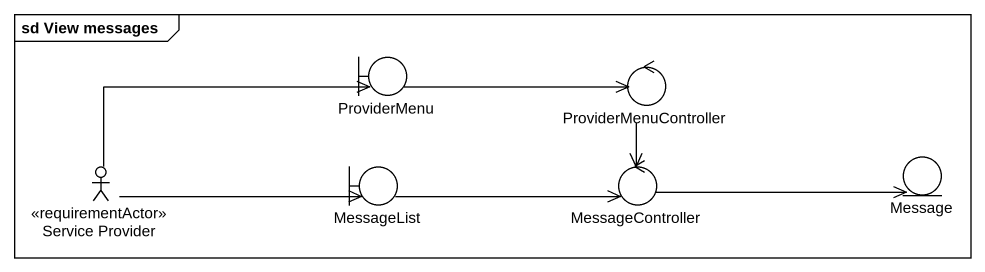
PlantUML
@startuml
mainframe sd View messages
boundary ProviderMenu
control ProviderMenuController
actor "Service Provider" as Service_Provider <<requirementActor>>
boundary MessageList
control MessageController
entity Message
ProviderMenu -right-> ProviderMenuController
ProviderMenuController --> MessageController
Service_Provider -right-> ProviderMenu
Service_Provider -right-> MessageList
MessageList -right-> MessageController
MessageController -right-> Message
@enduml
